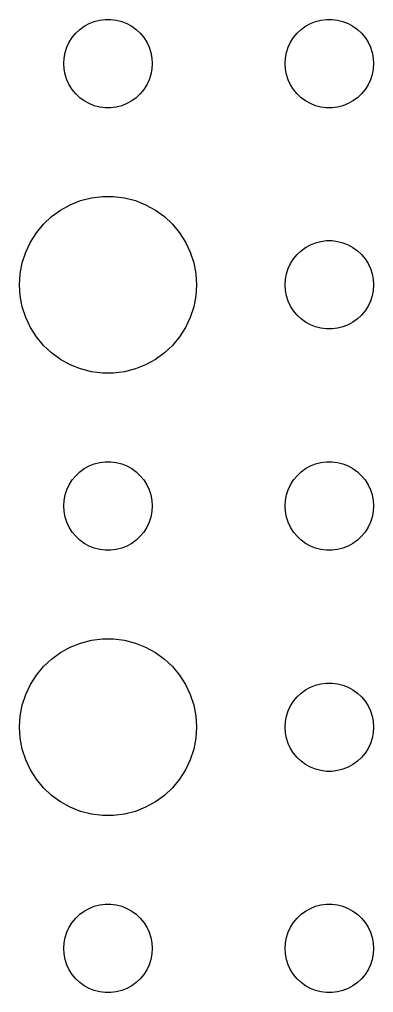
# Model space of a CAD drawing. Header units: metres. Extents: x -150 to 150, y -149 to 149.
# Drawn here: x -115.5 to -103.5, y -1.5 to 31.5 of the extents above; entities that cross this region are included whole.
import ezdxf

# ---------------------------------------------------------------- set-up
doc = ezdxf.new("R2010")
doc.units = ezdxf.units.M

msp = doc.modelspace()

# ---------------------------------------------------------------- linework, layer by layer
for p, q in [((-113.304, 31.2665), (-113.139, 31.3572)), ((-113.139, 31.3572), (-112.964, 31.4266)), ((-112.964, 31.4266), (-112.781, 31.4734)), ((-112.781, 31.4734), (-112.594, 31.497)), ((-112.594, 31.497), (-112.406, 31.497)), ((-112.406, 31.497), (-112.219, 31.4734)), ((-112.219, 31.4734), (-112.036, 31.4266)), ((-112.036, 31.4266), (-111.861, 31.3572)), ((-111.861, 31.3572), (-111.696, 31.2665)), ((-105.804, 31.2665), (-105.639, 31.3572)), ((-105.639, 31.3572), (-105.464, 31.4266)), ((-105.464, 31.4266), (-105.281, 31.4734)), ((-105.281, 31.4734), (-105.094, 31.497)), ((-105.094, 31.497), (-104.906, 31.497)), ((-104.906, 31.497), (-104.719, 31.4734)), ((-104.719, 31.4734), (-104.536, 31.4266)), ((-104.536, 31.4266), (-104.361, 31.3572)), ((-104.361, 31.3572), (-104.196, 31.2665)), ((-113.714, 30.8817), (-113.593, 31.0268)), ((-113.593, 31.0268), (-113.456, 31.1558)), ((-113.456, 31.1558), (-113.304, 31.2665)), ((-111.696, 31.2665), (-111.544, 31.1558)), ((-111.544, 31.1558), (-111.407, 31.0268)), ((-111.407, 31.0268), (-111.286, 30.8817)), ((-106.214, 30.8817), (-106.093, 31.0268)), ((-106.093, 31.0268), (-105.956, 31.1558)), ((-105.956, 31.1558), (-105.804, 31.2665)), ((-104.196, 31.2665), (-104.044, 31.1558)), ((-104.044, 31.1558), (-103.907, 31.0268)), ((-103.907, 31.0268), (-103.786, 30.8817)), ((-113.895, 30.5522), (-113.814, 30.7226)), ((-113.814, 30.7226), (-113.714, 30.8817)), ((-111.286, 30.8817), (-111.186, 30.7226)), ((-111.186, 30.7226), (-111.105, 30.5522)), ((-106.395, 30.5522), (-106.314, 30.7226)), ((-106.314, 30.7226), (-106.214, 30.8817)), ((-103.786, 30.8817), (-103.686, 30.7226)), ((-103.686, 30.7226), (-103.605, 30.5522)), ((-113.988, 30.188), (-113.953, 30.373)), ((-113.953, 30.373), (-113.895, 30.5522)), ((-111.105, 30.5522), (-111.047, 30.373)), ((-111.047, 30.373), (-111.012, 30.188)), ((-106.488, 30.188), (-106.453, 30.373)), ((-106.453, 30.373), (-106.395, 30.5522)), ((-103.605, 30.5522), (-103.547, 30.373)), ((-103.547, 30.373), (-103.512, 30.188)), ((-114, 30), (-113.988, 30.188)), ((-111.012, 30.188), (-111, 30)), ((-106.5, 30), (-106.488, 30.188)), ((-103.512, 30.188), (-103.5, 30)), ((-113.988, 29.812), (-114, 30)), ((-113.953, 29.627), (-113.988, 29.812)), ((-111.012, 29.812), (-111.047, 29.627)), ((-111, 30), (-111.012, 29.812)), ((-106.488, 29.812), (-106.5, 30)), ((-106.453, 29.627), (-106.488, 29.812)), ((-103.512, 29.812), (-103.547, 29.627)), ((-103.5, 30), (-103.512, 29.812)), ((-113.895, 29.4478), (-113.953, 29.627)), ((-113.814, 29.2774), (-113.895, 29.4478)), ((-111.105, 29.4478), (-111.186, 29.2774)), ((-111.047, 29.627), (-111.105, 29.4478)), ((-106.395, 29.4478), (-106.453, 29.627)), ((-106.314, 29.2774), (-106.395, 29.4478)), ((-103.605, 29.4478), (-103.686, 29.2774)), ((-103.547, 29.627), (-103.605, 29.4478)), ((-113.714, 29.1183), (-113.814, 29.2774)), ((-113.593, 28.9732), (-113.714, 29.1183)), ((-111.286, 29.1183), (-111.407, 28.9732)), ((-111.186, 29.2774), (-111.286, 29.1183)), ((-106.214, 29.1183), (-106.314, 29.2774)), ((-106.093, 28.9732), (-106.214, 29.1183)), ((-103.786, 29.1183), (-103.907, 28.9732)), ((-103.686, 29.2774), (-103.786, 29.1183)), ((-113.456, 28.8442), (-113.593, 28.9732)), ((-113.304, 28.7335), (-113.456, 28.8442)), ((-113.139, 28.6427), (-113.304, 28.7335)), ((-111.696, 28.7335), (-111.861, 28.6427)), ((-111.544, 28.8442), (-111.696, 28.7335)), ((-111.407, 28.9732), (-111.544, 28.8442)), ((-105.956, 28.8442), (-106.093, 28.9732)), ((-105.804, 28.7335), (-105.956, 28.8442)), ((-105.639, 28.6427), (-105.804, 28.7335)), ((-104.196, 28.7335), (-104.361, 28.6427)), ((-104.044, 28.8442), (-104.196, 28.7335)), ((-103.907, 28.9732), (-104.044, 28.8442)), ((-112.964, 28.5734), (-113.139, 28.6427)), ((-112.781, 28.5266), (-112.964, 28.5734)), ((-112.594, 28.503), (-112.781, 28.5266)), ((-112.406, 28.503), (-112.594, 28.503)), ((-112.219, 28.5266), (-112.406, 28.503)), ((-112.036, 28.5734), (-112.219, 28.5266)), ((-111.861, 28.6427), (-112.036, 28.5734)), ((-105.464, 28.5734), (-105.639, 28.6427)), ((-105.281, 28.5266), (-105.464, 28.5734)), ((-105.094, 28.503), (-105.281, 28.5266)), ((-104.906, 28.503), (-105.094, 28.503)), ((-104.719, 28.5266), (-104.906, 28.503)), ((-104.536, 28.5734), (-104.719, 28.5266)), ((-104.361, 28.6427), (-104.536, 28.5734)), ((-113.427, 25.3532), (-113.062, 25.4469)), ((-113.062, 25.4469), (-112.688, 25.4941)), ((-112.688, 25.4941), (-112.312, 25.4941)), ((-112.312, 25.4941), (-111.938, 25.4469)), ((-111.938, 25.4469), (-111.573, 25.3532)), ((-114.107, 25.033), (-113.777, 25.2145)), ((-113.777, 25.2145), (-113.427, 25.3532)), ((-111.573, 25.3532), (-111.223, 25.2145)), ((-111.223, 25.2145), (-110.893, 25.033)), ((-114.687, 24.5536), (-114.412, 24.8115)), ((-114.412, 24.8115), (-114.107, 25.033)), ((-110.893, 25.033), (-110.588, 24.8115)), ((-110.588, 24.8115), (-110.313, 24.5536)), ((-114.927, 24.2634), (-114.687, 24.5536)), ((-110.313, 24.5536), (-110.073, 24.2634)), ((-115.129, 23.9453), (-114.927, 24.2634)), ((-110.073, 24.2634), (-109.871, 23.9453)), ((-115.289, 23.6044), (-115.129, 23.9453)), ((-109.871, 23.9453), (-109.711, 23.6044)), ((-105.956, 23.6558), (-105.804, 23.7665)), ((-105.804, 23.7665), (-105.639, 23.8572)), ((-105.639, 23.8572), (-105.464, 23.9266)), ((-105.464, 23.9266), (-105.281, 23.9734)), ((-105.281, 23.9734), (-105.094, 23.997)), ((-105.094, 23.997), (-104.906, 23.997)), ((-104.906, 23.997), (-104.719, 23.9734)), ((-104.719, 23.9734), (-104.536, 23.9266)), ((-104.536, 23.9266), (-104.361, 23.8572)), ((-104.361, 23.8572), (-104.196, 23.7665)), ((-104.196, 23.7665), (-104.044, 23.6558)), ((-115.406, 23.2461), (-115.289, 23.6044)), ((-109.711, 23.6044), (-109.594, 23.2461)), ((-106.214, 23.3817), (-106.093, 23.5268)), ((-106.093, 23.5268), (-105.956, 23.6558)), ((-104.044, 23.6558), (-103.907, 23.5268)), ((-103.907, 23.5268), (-103.786, 23.3817)), ((-115.476, 22.876), (-115.406, 23.2461)), ((-109.594, 23.2461), (-109.524, 22.876)), ((-106.395, 23.0522), (-106.314, 23.2226)), ((-106.314, 23.2226), (-106.214, 23.3817)), ((-103.786, 23.3817), (-103.686, 23.2226)), ((-103.686, 23.2226), (-103.605, 23.0522)), ((-115.5, 22.5), (-115.476, 22.876)), ((-109.524, 22.876), (-109.5, 22.5)), ((-106.488, 22.688), (-106.453, 22.873)), ((-106.453, 22.873), (-106.395, 23.0522)), ((-103.605, 23.0522), (-103.547, 22.873)), ((-103.547, 22.873), (-103.512, 22.688)), ((-115.476, 22.124), (-115.5, 22.5)), ((-109.5, 22.5), (-109.524, 22.124)), ((-106.5, 22.5), (-106.488, 22.688)), ((-106.488, 22.312), (-106.5, 22.5)), ((-103.512, 22.688), (-103.5, 22.5)), ((-103.5, 22.5), (-103.512, 22.312)), ((-115.406, 21.7539), (-115.476, 22.124)), ((-109.524, 22.124), (-109.594, 21.7539)), ((-106.453, 22.127), (-106.488, 22.312)), ((-106.395, 21.9478), (-106.453, 22.127)), ((-103.547, 22.127), (-103.605, 21.9478)), ((-103.512, 22.312), (-103.547, 22.127)), ((-106.314, 21.7774), (-106.395, 21.9478)), ((-106.214, 21.6183), (-106.314, 21.7774)), ((-103.686, 21.7774), (-103.786, 21.6183)), ((-103.605, 21.9478), (-103.686, 21.7774)), ((-115.289, 21.3956), (-115.406, 21.7539)), ((-109.594, 21.7539), (-109.711, 21.3956)), ((-106.093, 21.4732), (-106.214, 21.6183)), ((-105.956, 21.3442), (-106.093, 21.4732)), ((-103.907, 21.4732), (-104.044, 21.3442)), ((-103.786, 21.6183), (-103.907, 21.4732)), ((-115.129, 21.0547), (-115.289, 21.3956)), ((-109.711, 21.3956), (-109.871, 21.0547)), ((-105.804, 21.2335), (-105.956, 21.3442)), ((-105.639, 21.1427), (-105.804, 21.2335)), ((-105.464, 21.0734), (-105.639, 21.1427)), ((-104.361, 21.1427), (-104.536, 21.0734)), ((-104.196, 21.2335), (-104.361, 21.1427)), ((-104.044, 21.3442), (-104.196, 21.2335)), ((-114.927, 20.7366), (-115.129, 21.0547)), ((-109.871, 21.0547), (-110.073, 20.7366)), ((-105.281, 21.0266), (-105.464, 21.0734)), ((-105.094, 21.003), (-105.281, 21.0266)), ((-104.906, 21.003), (-105.094, 21.003)), ((-104.719, 21.0266), (-104.906, 21.003)), ((-104.536, 21.0734), (-104.719, 21.0266)), ((-114.687, 20.4464), (-114.927, 20.7366)), ((-110.073, 20.7366), (-110.313, 20.4464)), ((-114.412, 20.1884), (-114.687, 20.4464)), ((-114.107, 19.967), (-114.412, 20.1884)), ((-110.588, 20.1884), (-110.893, 19.967)), ((-110.313, 20.4464), (-110.588, 20.1884)), ((-113.777, 19.7855), (-114.107, 19.967)), ((-110.893, 19.967), (-111.223, 19.7855)), ((-113.427, 19.6468), (-113.777, 19.7855)), ((-113.062, 19.5531), (-113.427, 19.6468)), ((-112.688, 19.5059), (-113.062, 19.5531)), ((-112.312, 19.5059), (-112.688, 19.5059)), ((-111.938, 19.5531), (-112.312, 19.5059)), ((-111.573, 19.6468), (-111.938, 19.5531)), ((-111.223, 19.7855), (-111.573, 19.6468)), ((-113.456, 16.1558), (-113.304, 16.2665)), ((-113.304, 16.2665), (-113.139, 16.3572)), ((-113.139, 16.3572), (-112.964, 16.4266)), ((-112.964, 16.4266), (-112.781, 16.4734)), ((-112.781, 16.4734), (-112.594, 16.497)), ((-112.594, 16.497), (-112.406, 16.497)), ((-112.406, 16.497), (-112.219, 16.4734)), ((-112.219, 16.4734), (-112.036, 16.4266)), ((-112.036, 16.4266), (-111.861, 16.3572)), ((-111.861, 16.3572), (-111.696, 16.2665)), ((-111.696, 16.2665), (-111.544, 16.1558)), ((-105.956, 16.1558), (-105.804, 16.2665)), ((-105.804, 16.2665), (-105.639, 16.3572)), ((-105.639, 16.3572), (-105.464, 16.4266)), ((-105.464, 16.4266), (-105.281, 16.4734)), ((-105.281, 16.4734), (-105.094, 16.497)), ((-105.094, 16.497), (-104.906, 16.497)), ((-104.906, 16.497), (-104.719, 16.4734)), ((-104.719, 16.4734), (-104.536, 16.4266)), ((-104.536, 16.4266), (-104.361, 16.3572)), ((-104.361, 16.3572), (-104.196, 16.2665)), ((-104.196, 16.2665), (-104.044, 16.1558)), ((-113.814, 15.7226), (-113.714, 15.8817)), ((-113.714, 15.8817), (-113.593, 16.0268)), ((-113.593, 16.0268), (-113.456, 16.1558)), ((-111.544, 16.1558), (-111.407, 16.0268)), ((-111.407, 16.0268), (-111.286, 15.8817)), ((-111.286, 15.8817), (-111.186, 15.7226)), ((-106.314, 15.7226), (-106.214, 15.8817)), ((-106.214, 15.8817), (-106.093, 16.0268)), ((-106.093, 16.0268), (-105.956, 16.1558)), ((-104.044, 16.1558), (-103.907, 16.0268)), ((-103.907, 16.0268), (-103.786, 15.8817)), ((-103.786, 15.8817), (-103.686, 15.7226)), ((-113.953, 15.373), (-113.895, 15.5522)), ((-113.895, 15.5522), (-113.814, 15.7226)), ((-111.186, 15.7226), (-111.105, 15.5522)), ((-111.105, 15.5522), (-111.047, 15.373)), ((-106.453, 15.373), (-106.395, 15.5522)), ((-106.395, 15.5522), (-106.314, 15.7226)), ((-103.686, 15.7226), (-103.605, 15.5522)), ((-103.605, 15.5522), (-103.547, 15.373)), ((-114, 15), (-113.988, 15.188)), ((-113.988, 15.188), (-113.953, 15.373)), ((-111.047, 15.373), (-111.012, 15.188)), ((-111.012, 15.188), (-111, 15)), ((-106.5, 15), (-106.488, 15.188)), ((-106.488, 15.188), (-106.453, 15.373)), ((-103.547, 15.373), (-103.512, 15.188)), ((-103.512, 15.188), (-103.5, 15)), ((-113.988, 14.812), (-114, 15)), ((-111, 15), (-111.012, 14.812)), ((-106.488, 14.812), (-106.5, 15)), ((-103.5, 15), (-103.512, 14.812)), ((-113.953, 14.627), (-113.988, 14.812)), ((-113.895, 14.4478), (-113.953, 14.627)), ((-111.047, 14.627), (-111.105, 14.4478)), ((-111.012, 14.812), (-111.047, 14.627)), ((-106.453, 14.627), (-106.488, 14.812)), ((-106.395, 14.4478), (-106.453, 14.627)), ((-103.547, 14.627), (-103.605, 14.4478)), ((-103.512, 14.812), (-103.547, 14.627)), ((-113.814, 14.2774), (-113.895, 14.4478)), ((-113.714, 14.1183), (-113.814, 14.2774)), ((-111.186, 14.2774), (-111.286, 14.1183)), ((-111.105, 14.4478), (-111.186, 14.2774)), ((-106.314, 14.2774), (-106.395, 14.4478)), ((-106.214, 14.1183), (-106.314, 14.2774)), ((-103.686, 14.2774), (-103.786, 14.1183)), ((-103.605, 14.4478), (-103.686, 14.2774)), ((-113.593, 13.9732), (-113.714, 14.1183)), ((-113.456, 13.8442), (-113.593, 13.9732)), ((-111.407, 13.9732), (-111.544, 13.8442)), ((-111.286, 14.1183), (-111.407, 13.9732)), ((-106.093, 13.9732), (-106.214, 14.1183)), ((-105.956, 13.8442), (-106.093, 13.9732)), ((-103.907, 13.9732), (-104.044, 13.8442)), ((-103.786, 14.1183), (-103.907, 13.9732)), ((-113.304, 13.7335), (-113.456, 13.8442)), ((-113.139, 13.6427), (-113.304, 13.7335)), ((-112.964, 13.5734), (-113.139, 13.6427)), ((-112.781, 13.5266), (-112.964, 13.5734)), ((-112.036, 13.5734), (-112.219, 13.5266)), ((-111.861, 13.6427), (-112.036, 13.5734)), ((-111.696, 13.7335), (-111.861, 13.6427)), ((-111.544, 13.8442), (-111.696, 13.7335)), ((-105.804, 13.7335), (-105.956, 13.8442)), ((-105.639, 13.6427), (-105.804, 13.7335)), ((-105.464, 13.5734), (-105.639, 13.6427)), ((-105.281, 13.5266), (-105.464, 13.5734)), ((-104.536, 13.5734), (-104.719, 13.5266)), ((-104.361, 13.6427), (-104.536, 13.5734)), ((-104.196, 13.7335), (-104.361, 13.6427)), ((-104.044, 13.8442), (-104.196, 13.7335)), ((-112.594, 13.5029), (-112.781, 13.5266)), ((-112.406, 13.5029), (-112.594, 13.5029)), ((-112.219, 13.5266), (-112.406, 13.5029)), ((-105.094, 13.5029), (-105.281, 13.5266)), ((-104.906, 13.5029), (-105.094, 13.5029)), ((-104.719, 13.5266), (-104.906, 13.5029)), ((-113.777, 10.2145), (-113.427, 10.3532)), ((-113.427, 10.3532), (-113.062, 10.4469)), ((-113.062, 10.4469), (-112.688, 10.4941)), ((-112.688, 10.4941), (-112.312, 10.4941)), ((-112.312, 10.4941), (-111.938, 10.4469)), ((-111.938, 10.4469), (-111.573, 10.3532)), ((-111.573, 10.3532), (-111.223, 10.2145)), ((-114.412, 9.81154), (-114.107, 10.033)), ((-114.107, 10.033), (-113.777, 10.2145)), ((-111.223, 10.2145), (-110.893, 10.033)), ((-110.893, 10.033), (-110.588, 9.81154)), ((-114.687, 9.55363), (-114.412, 9.81154)), ((-110.588, 9.81154), (-110.313, 9.55363)), ((-115.129, 8.94525), (-114.927, 9.26335)), ((-114.927, 9.26335), (-114.687, 9.55363)), ((-110.313, 9.55363), (-110.073, 9.26335)), ((-110.073, 9.26335), (-109.871, 8.94525)), ((-115.289, 8.60437), (-115.129, 8.94525)), ((-109.871, 8.94525), (-109.711, 8.60437)), ((-105.639, 8.85724), (-105.464, 8.92657)), ((-105.464, 8.92657), (-105.281, 8.97342)), ((-105.281, 8.97342), (-105.094, 8.99704)), ((-105.094, 8.99704), (-104.906, 8.99704)), ((-104.906, 8.99704), (-104.719, 8.97342)), ((-104.719, 8.97342), (-104.536, 8.92657)), ((-104.536, 8.92657), (-104.361, 8.85724)), ((-115.406, 8.24606), (-115.289, 8.60437)), ((-109.711, 8.60437), (-109.594, 8.24606)), ((-106.093, 8.52681), (-105.956, 8.65576)), ((-105.956, 8.65576), (-105.804, 8.76648)), ((-105.804, 8.76648), (-105.639, 8.85724)), ((-104.361, 8.85724), (-104.196, 8.76648)), ((-104.196, 8.76648), (-104.044, 8.65576)), ((-104.044, 8.65576), (-103.907, 8.52681)), ((-106.314, 8.22263), (-106.214, 8.38167)), ((-106.214, 8.38167), (-106.093, 8.52681)), ((-103.907, 8.52681), (-103.786, 8.38167)), ((-103.786, 8.38167), (-103.686, 8.22263)), ((-115.476, 7.87599), (-115.406, 8.24606)), ((-109.594, 8.24606), (-109.524, 7.87599)), ((-106.453, 7.87303), (-106.395, 8.05219)), ((-106.395, 8.05219), (-106.314, 8.22263)), ((-103.686, 8.22263), (-103.605, 8.05219)), ((-103.605, 8.05219), (-103.547, 7.87303)), ((-115.5, 7.5), (-115.476, 7.87599)), ((-109.524, 7.87599), (-109.5, 7.5)), ((-106.5, 7.5), (-106.488, 7.68799)), ((-106.488, 7.68799), (-106.453, 7.87303)), ((-103.547, 7.87303), (-103.512, 7.68799)), ((-103.512, 7.68799), (-103.5, 7.5)), ((-115.476, 7.12399), (-115.5, 7.5)), ((-109.5, 7.5), (-109.524, 7.12399)), ((-106.488, 7.312), (-106.5, 7.5)), ((-106.453, 7.12695), (-106.488, 7.312)), ((-103.512, 7.312), (-103.547, 7.12695)), ((-103.5, 7.5), (-103.512, 7.312)), ((-115.406, 6.75392), (-115.476, 7.12399)), ((-109.524, 7.12399), (-109.594, 6.75392)), ((-106.395, 6.9478), (-106.453, 7.12695)), ((-106.314, 6.77736), (-106.395, 6.9478)), ((-103.605, 6.9478), (-103.686, 6.77736)), ((-103.547, 7.12695), (-103.605, 6.9478)), ((-115.289, 6.39561), (-115.406, 6.75392)), ((-109.594, 6.75392), (-109.711, 6.39561)), ((-106.214, 6.61832), (-106.314, 6.77736)), ((-106.093, 6.47318), (-106.214, 6.61832)), ((-103.786, 6.61832), (-103.907, 6.47318)), ((-103.686, 6.77736), (-103.786, 6.61832)), ((-115.129, 6.05473), (-115.289, 6.39561)), ((-109.711, 6.39561), (-109.871, 6.05473)), ((-105.956, 6.34422), (-106.093, 6.47318)), ((-105.804, 6.23351), (-105.956, 6.34422)), ((-104.044, 6.34422), (-104.196, 6.23351)), ((-103.907, 6.47318), (-104.044, 6.34422)), ((-114.927, 5.73663), (-115.129, 6.05473)), ((-109.871, 6.05473), (-110.073, 5.73663)), ((-105.639, 6.14275), (-105.804, 6.23351)), ((-105.464, 6.07341), (-105.639, 6.14275)), ((-105.281, 6.02657), (-105.464, 6.07341)), ((-105.094, 6.00294), (-105.281, 6.02657)), ((-104.906, 6.00294), (-105.094, 6.00294)), ((-104.719, 6.02657), (-104.906, 6.00294)), ((-104.536, 6.07341), (-104.719, 6.02657)), ((-104.361, 6.14275), (-104.536, 6.07341)), ((-104.196, 6.23351), (-104.361, 6.14275)), ((-114.687, 5.44635), (-114.927, 5.73663)), ((-110.073, 5.73663), (-110.313, 5.44635)), ((-114.412, 5.18845), (-114.687, 5.44635)), ((-110.313, 5.44635), (-110.588, 5.18845)), ((-114.107, 4.96701), (-114.412, 5.18845)), ((-113.777, 4.78551), (-114.107, 4.96701)), ((-110.893, 4.96701), (-111.223, 4.78551)), ((-110.588, 5.18845), (-110.893, 4.96701)), ((-113.427, 4.64682), (-113.777, 4.78551)), ((-113.062, 4.55313), (-113.427, 4.64682)), ((-111.573, 4.64682), (-111.938, 4.55313)), ((-111.223, 4.78551), (-111.573, 4.64682)), ((-112.688, 4.50591), (-113.062, 4.55313)), ((-112.312, 4.50591), (-112.688, 4.50591)), ((-111.938, 4.55313), (-112.312, 4.50591)), ((-113.304, 1.26648), (-113.139, 1.35724)), ((-113.139, 1.35724), (-112.964, 1.42657)), ((-112.964, 1.42657), (-112.781, 1.47342)), ((-112.781, 1.47342), (-112.594, 1.49704)), ((-112.594, 1.49704), (-112.406, 1.49704)), ((-112.406, 1.49704), (-112.219, 1.47342)), ((-112.219, 1.47342), (-112.036, 1.42657)), ((-112.036, 1.42657), (-111.861, 1.35724)), ((-111.861, 1.35724), (-111.696, 1.26648)), ((-105.804, 1.26648), (-105.639, 1.35724)), ((-105.639, 1.35724), (-105.464, 1.42657)), ((-105.464, 1.42657), (-105.281, 1.47342)), ((-105.281, 1.47342), (-105.094, 1.49704)), ((-105.094, 1.49704), (-104.906, 1.49704)), ((-104.906, 1.49704), (-104.719, 1.47342)), ((-104.719, 1.47342), (-104.536, 1.42657)), ((-104.536, 1.42657), (-104.361, 1.35724)), ((-104.361, 1.35724), (-104.196, 1.26648)), ((-113.714, 0.88167), (-113.593, 1.02681)), ((-113.593, 1.02681), (-113.456, 1.15576)), ((-113.456, 1.15576), (-113.304, 1.26648)), ((-111.696, 1.26648), (-111.544, 1.15576)), ((-111.544, 1.15576), (-111.407, 1.02681)), ((-111.407, 1.02681), (-111.286, 0.88167)), ((-106.214, 0.88167), (-106.093, 1.02681)), ((-106.093, 1.02681), (-105.956, 1.15576)), ((-105.956, 1.15576), (-105.804, 1.26648)), ((-104.196, 1.26648), (-104.044, 1.15576)), ((-104.044, 1.15576), (-103.907, 1.02681)), ((-103.907, 1.02681), (-103.786, 0.88167)), ((-113.895, 0.55219), (-113.814, 0.72263)), ((-113.814, 0.72263), (-113.714, 0.88167)), ((-111.286, 0.88167), (-111.186, 0.72263)), ((-111.186, 0.72263), (-111.105, 0.55219)), ((-106.395, 0.55219), (-106.314, 0.72263)), ((-106.314, 0.72263), (-106.214, 0.88167)), ((-103.786, 0.88167), (-103.686, 0.72263)), ((-103.686, 0.72263), (-103.605, 0.55219)), ((-113.988, 0.18799), (-113.953, 0.37303)), ((-113.953, 0.37303), (-113.895, 0.55219)), ((-111.105, 0.55219), (-111.047, 0.37303)), ((-111.047, 0.37303), (-111.012, 0.18799)), ((-106.488, 0.18799), (-106.453, 0.37303)), ((-106.453, 0.37303), (-106.395, 0.55219)), ((-103.605, 0.55219), (-103.547, 0.37303)), ((-103.547, 0.37303), (-103.512, 0.18799)), ((-114, 0), (-113.988, 0.18799)), ((-113.988, -0.18799), (-114, 0)), ((-111.012, 0.18799), (-111, 0)), ((-111, 0), (-111.012, -0.18799)), ((-106.5, 0), (-106.488, 0.18799)), ((-106.488, -0.18799), (-106.5, 0)), ((-103.512, 0.18799), (-103.5, 0)), ((-103.5, 0), (-103.512, -0.18799)), ((-113.953, -0.37303), (-113.988, -0.18799)), ((-111.012, -0.18799), (-111.047, -0.37303)), ((-106.453, -0.37303), (-106.488, -0.18799)), ((-103.512, -0.18799), (-103.547, -0.37303)), ((-113.895, -0.55219), (-113.953, -0.37303)), ((-113.814, -0.72263), (-113.895, -0.55219)), ((-111.105, -0.55219), (-111.186, -0.72263)), ((-111.047, -0.37303), (-111.105, -0.55219)), ((-106.395, -0.55219), (-106.453, -0.37303)), ((-106.314, -0.72263), (-106.395, -0.55219)), ((-103.605, -0.55219), (-103.686, -0.72263)), ((-103.547, -0.37303), (-103.605, -0.55219)), ((-113.714, -0.88167), (-113.814, -0.72263)), ((-113.593, -1.02681), (-113.714, -0.88167)), ((-111.286, -0.88167), (-111.407, -1.02681)), ((-111.186, -0.72263), (-111.286, -0.88167)), ((-106.214, -0.88167), (-106.314, -0.72263)), ((-106.093, -1.02681), (-106.214, -0.88167)), ((-103.786, -0.88167), (-103.907, -1.02681)), ((-103.686, -0.72263), (-103.786, -0.88167)), ((-113.456, -1.15576), (-113.593, -1.02681)), ((-113.304, -1.26648), (-113.456, -1.15576)), ((-113.139, -1.35724), (-113.304, -1.26648)), ((-111.696, -1.26648), (-111.861, -1.35724)), ((-111.544, -1.15576), (-111.696, -1.26648)), ((-111.407, -1.02681), (-111.544, -1.15576)), ((-105.956, -1.15576), (-106.093, -1.02681)), ((-105.804, -1.26648), (-105.956, -1.15576)), ((-105.639, -1.35724), (-105.804, -1.26648)), ((-104.196, -1.26648), (-104.361, -1.35724)), ((-104.044, -1.15576), (-104.196, -1.26648)), ((-103.907, -1.02681), (-104.044, -1.15576)), ((-112.964, -1.42657), (-113.139, -1.35724)), ((-112.781, -1.47342), (-112.964, -1.42657)), ((-112.594, -1.49704), (-112.781, -1.47342)), ((-112.406, -1.49704), (-112.594, -1.49704)), ((-112.219, -1.47342), (-112.406, -1.49704)), ((-112.036, -1.42657), (-112.219, -1.47342)), ((-111.861, -1.35724), (-112.036, -1.42657)), ((-105.464, -1.42657), (-105.639, -1.35724)), ((-105.281, -1.47342), (-105.464, -1.42657)), ((-105.094, -1.49704), (-105.281, -1.47342)), ((-104.906, -1.49704), (-105.094, -1.49704)), ((-104.719, -1.47342), (-104.906, -1.49704)), ((-104.536, -1.42657), (-104.719, -1.47342)), ((-104.361, -1.35724), (-104.536, -1.42657))]:
    msp.add_line(p, q)

doc.saveas('drawing.dxf')
